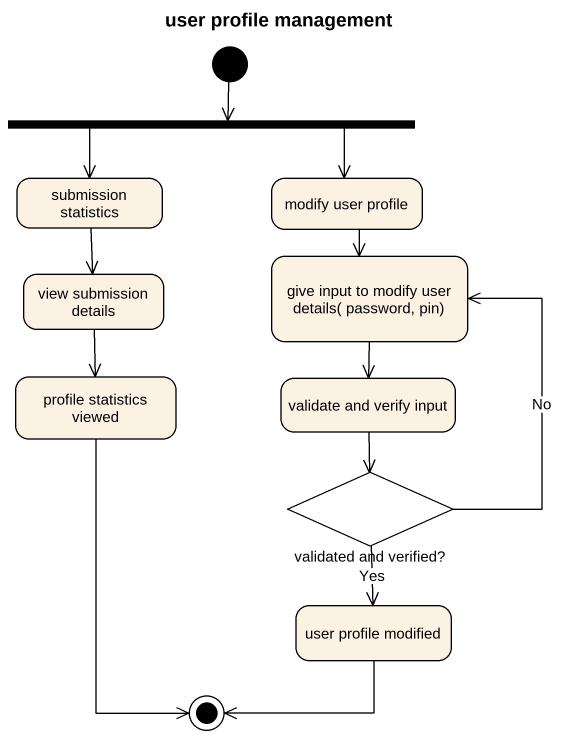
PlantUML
@startuml
title user profile management
hide empty description
state fork1 <<fork>>
state "submission statistics" as submission_statistics
state "modify user profile" as modify_user_profile
state "view submission details" as view_submission_details
state "give input to modify user details( password, pin)" as give_input_to_modify_user
state "profile statistics viewed" as profile_statistics_viewed
state "validate and verify input" as validate_and_verify_input
state "validated and verified?" as validated_and_verified <<choice>>
state "user profile modified" as user_profile_modified
[*] --> fork1
fork1 --> submission_statistics
fork1 -right-> modify_user_profile
submission_statistics --> view_submission_details
modify_user_profile --> give_input_to_modify_user
view_submission_details --> profile_statistics_viewed
give_input_to_modify_user --> validate_and_verify_input
validate_and_verify_input --> validated_and_verified
validated_and_verified -up-> give_input_to_modify_user : No
validated_and_verified --> user_profile_modified : Yes
profile_statistics_viewed --> [*]
user_profile_modified -left-> [*]
@enduml
